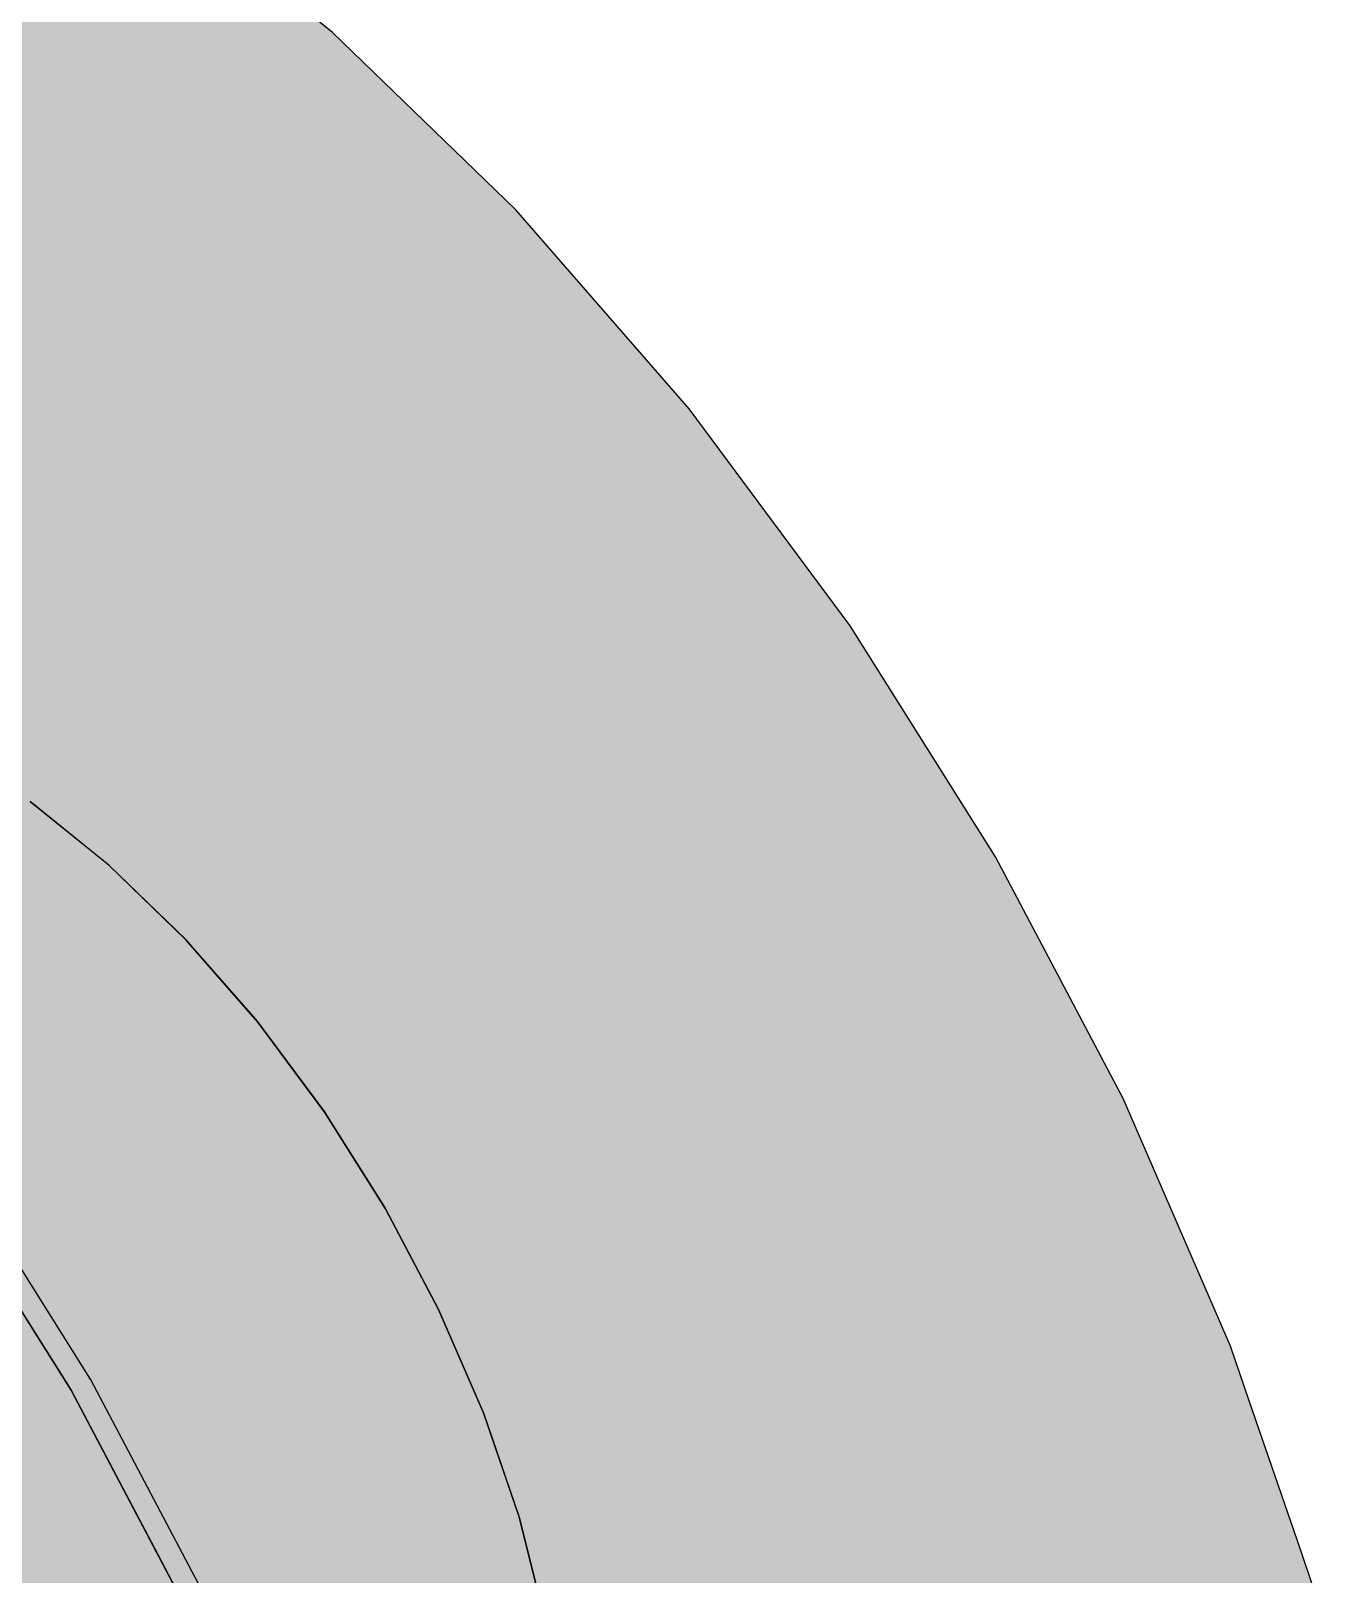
# Model space of a CAD drawing. Extents: x 0 to 297, y 0 to 210.
# Drawn here: x 235.63 to 248.9, y 170.29 to 186.23 of the extents above; entities that cross this region are included whole.
import ezdxf

# ---------------------------------------------------------------- set-up
doc = ezdxf.new("R2010")
doc.units = 0
doc.layers.add('SOMBRA', color=8, linetype='CONTINUOUS')
doc.layers.add('VISIBLE', color=7, linetype='CONTINUOUS')

msp = doc.modelspace()

# ---------------------------------------------------------------- linework, layer by layer
at = {"layer": 'SOMBRA', "color": 254}
for points in [[(236.7822, 187.7953), (234.7886, 189.0972), (225.2426, 183.5858)], [(236.7822, 187.7953), (225.2426, 183.5858), (226.5461, 182.7346)], [(227.2362, 182.2839), (236.7822, 187.7953), (226.5461, 182.7346)], [(238.7417, 186.2139), (236.7822, 187.7953), (227.2362, 182.2839)], [(238.7417, 186.2139), (227.2362, 182.2839), (228.5174, 181.25)], [(229.1957, 180.7026), (238.7417, 186.2139), (228.5174, 181.25)], [(240.6335, 184.3801), (238.7417, 186.2139), (229.1957, 180.7026)], [(240.6335, 184.3801), (229.1957, 180.7026), (230.4327, 179.5035)], [(231.0876, 178.8688), (240.6335, 184.3801), (230.4327, 179.5035)]]:
    msp.add_solid(points, dxfattribs=at)
at = {"layer": 'SOMBRA', "color": 253}
for points in [[(234.7886, 178.8093), (234.7886, 189.0972), (236.7822, 187.7953)], [(234.7886, 178.8093), (236.7822, 187.7953), (235.6337, 178.3853)], [(235.6337, 178.3853), (236.7822, 187.7953), (238.7417, 186.2139)], [(235.6337, 178.3853), (238.7417, 186.2139), (236.5243, 177.9386)], [(236.5243, 177.9386), (238.7417, 186.2139), (240.6335, 184.3801)], [(242.4253, 182.3253), (240.6335, 184.3801), (231.0876, 178.8688)], [(236.5243, 177.9386), (240.6335, 184.3801), (237.4982, 177.45)], [(237.4982, 177.45), (240.6335, 184.3801), (242.4253, 182.3253)], [(242.4253, 182.3253), (231.0876, 178.8688), (232.2591, 177.5252)], [(232.8794, 176.8139), (242.4253, 182.3253), (232.2591, 177.5252)], [(244.0865, 180.0845), (242.4253, 182.3253), (232.8794, 176.8139)], [(237.4982, 177.45), (242.4253, 182.3253), (238.6073, 176.8936)], [(238.6073, 176.8936), (242.4253, 182.3253), (244.0865, 180.0845)], [(244.0865, 180.0845), (232.8794, 176.8139), (233.9655, 175.3488)], [(234.5406, 174.5732), (244.0865, 180.0845), (233.9655, 175.3488)], [(245.5886, 177.6962), (244.0865, 180.0845), (234.5406, 174.5732)], [(238.6073, 176.8936), (244.0865, 180.0845), (239.9304, 176.2298)], [(239.9304, 176.2298), (244.0865, 180.0845), (245.5886, 177.6962)], [(235.2075, 178.5992), (235.6337, 178.3853), (235.6192, 178.2669)], [(235.6192, 178.2669), (235.6337, 178.3853), (236.4357, 177.608)], [(235.6337, 178.3853), (236.0712, 178.1659), (236.4644, 177.715)], [(235.6337, 178.3853), (236.4644, 177.715), (236.4357, 177.608)], [(236.0712, 178.1659), (236.5243, 177.9386), (236.4644, 177.715)], [(236.4644, 177.715), (236.5243, 177.9386), (237.2664, 176.9376)], [(236.5243, 177.9386), (237.3549, 177.1334), (237.2664, 176.9376)], [(236.5243, 177.9386), (236.998, 177.7009), (237.3549, 177.1334)], [(245.5886, 177.6962), (234.5406, 174.5732), (235.5227, 173.0116)], [(236.0426, 172.1849), (245.5886, 177.6962), (235.5227, 173.0116)], [(246.9059, 175.2012), (245.5886, 177.6962), (236.0426, 172.1849)], [(236.4357, 177.608), (236.4644, 177.715), (237.224, 176.8439)], [(236.4644, 177.715), (237.2664, 176.9376), (237.224, 176.8439)], [(236.998, 177.7009), (237.4982, 177.45), (237.3549, 177.1334)], [(239.9304, 176.2298), (245.5886, 177.6962), (241.5989, 175.3928)], [(241.5989, 175.3928), (245.5886, 177.6962), (246.9059, 175.2012)], [(237.3549, 177.1334), (237.4982, 177.45), (238.1417, 176.2312)], [(237.4982, 177.45), (238.3288, 176.4974), (238.1417, 176.2312)], [(237.4982, 177.45), (238.0318, 177.1823), (238.3288, 176.4974)], [(238.0318, 177.1823), (238.6073, 176.8936), (238.3288, 176.4974)], [(237.2664, 176.9376), (237.3549, 177.1334), (238.026, 176.0665)], [(237.3549, 177.1334), (238.1417, 176.2312), (238.026, 176.0665)], [(237.224, 176.8439), (237.2664, 176.9376), (237.9706, 175.9877)], [(237.2664, 176.9376), (238.026, 176.0665), (237.9706, 175.9877)], [(238.3288, 176.4974), (238.6073, 176.8936), (239.0989, 175.4586)], [(238.6073, 176.8936), (239.438, 175.7731), (239.0989, 175.4586)], [(238.6073, 176.8936), (239.2356, 176.5784), (239.438, 175.7731)], [(238.1417, 176.2312), (238.3288, 176.4974), (238.8711, 175.2473)], [(238.3288, 176.4974), (239.0989, 175.4586), (238.8711, 175.2473)], [(239.2356, 176.5784), (239.9304, 176.2298), (239.438, 175.7731)], [(238.026, 176.0665), (238.1417, 176.2312), (238.7302, 175.1166)], [(238.1417, 176.2312), (238.8711, 175.2473), (238.7302, 175.1166)], [(239.438, 175.7731), (239.9304, 176.2298), (240.1891, 174.5788)], [(239.9304, 176.2298), (240.7611, 174.9091), (240.1891, 174.5788)], [(239.9304, 176.2298), (240.71, 175.8387), (240.7611, 174.9091)], [(237.9706, 175.9877), (238.026, 176.0665), (238.6627, 175.054)], [(238.026, 176.0665), (238.7302, 175.1166), (238.6627, 175.054)], [(239.0989, 175.4586), (239.438, 175.7731), (239.7953, 174.3515)], [(239.438, 175.7731), (240.1891, 174.5788), (239.7953, 174.3515)], [(240.71, 175.8387), (241.5989, 175.3928), (240.7611, 174.9091)], [(238.8711, 175.2473), (239.0989, 175.4586), (239.5306, 174.1987)], [(239.0989, 175.4586), (239.7953, 174.3515), (239.5306, 174.1987)], [(240.7611, 174.9091), (241.5989, 175.3928), (241.4896, 173.5293)], [(241.5989, 175.3928), (242.4296, 173.8195), (241.4896, 173.5293)], [(241.5989, 175.3928), (242.6314, 174.8748), (242.4296, 173.8195)], [(241.5989, 175.3928), (246.9059, 175.2012), (243.8568, 174.2601)], [(238.7302, 175.1166), (238.8711, 175.2473), (239.3669, 174.1041)], [(238.8711, 175.2473), (239.5306, 174.1987), (239.3669, 174.1041)], [(246.9059, 175.2012), (236.0426, 172.1849), (236.9039, 170.5535)], [(237.3599, 169.6899), (246.9059, 175.2012), (236.9039, 170.5535)], [(238.6627, 175.054), (238.7302, 175.1166), (239.2886, 174.0589)], [(238.7302, 175.1166), (239.3669, 174.1041), (239.2886, 174.0589)], [(243.8568, 174.2601), (246.9059, 175.2012), (248.0158, 172.6423)], [(240.1891, 174.5788), (240.7611, 174.9091), (240.8478, 173.3312)], [(240.7611, 174.9091), (241.4896, 173.5293), (240.8478, 173.3312)], [(242.6314, 174.8748), (243.8568, 174.2601), (242.4296, 173.8195)], [(236.1943, 172.3772), (234.7127, 174.7329), (226.2275, 169.8339)], [(236.0426, 172.1849), (234.5406, 174.5732), (234.7024, 174.7233)], [(234.7127, 174.7329), (236.0426, 172.1849), (234.7024, 174.7233)], [(234.7127, 174.7329), (236.2306, 172.2934), (236.0426, 172.1849)], [(234.7127, 174.7329), (236.1943, 172.3772), (236.2306, 172.2934)], [(239.7953, 174.3515), (240.1891, 174.5788), (240.4059, 173.1948)], [(240.1891, 174.5788), (240.8478, 173.3312), (240.4059, 173.1948)], [(239.5306, 174.1987), (239.7953, 174.3515), (240.109, 173.1032)], [(239.7953, 174.3515), (240.4059, 173.1948), (240.109, 173.1032)], [(239.3669, 174.1041), (239.5306, 174.1987), (239.9253, 173.0465)], [(239.5306, 174.1987), (240.109, 173.1032), (239.9253, 173.0465)], [(242.4296, 173.8195), (243.8569, 174.2601), (243.1295, 172.2058)], [(242.4296, 173.8195), (243.8568, 174.2601), (243.8569, 174.2601)], [(243.8569, 174.2601), (244.6875, 172.345), (243.1295, 172.2058)], [(243.8568, 174.2601), (248.0158, 172.6423), (247.2229, 172.5714)], [(243.8569, 174.2601), (245.3488, 173.5116), (244.6875, 172.345)], [(239.2886, 174.0589), (239.3669, 174.1041), (239.8375, 173.0193)], [(239.3669, 174.1041), (239.9253, 173.0465), (239.8375, 173.0193)], [(241.4896, 173.5293), (242.4296, 173.8195), (242.1034, 172.1142)], [(242.4296, 173.8195), (243.1295, 172.2058), (242.1034, 172.1142)], [(240.8478, 173.3312), (241.4896, 173.5293), (241.4028, 172.0516)], [(241.4896, 173.5293), (242.1034, 172.1142), (241.4028, 172.0516)], [(245.3488, 173.5116), (247.2229, 172.5714), (244.6875, 172.345)], [(240.4059, 173.1948), (240.8478, 173.3312), (240.9205, 172.0085)], [(240.8478, 173.3312), (241.4028, 172.0516), (240.9205, 172.0085)], [(240.109, 173.1032), (240.4059, 173.1948), (240.5964, 171.9796)], [(240.4059, 173.1948), (240.9205, 172.0085), (240.5964, 171.9796)], [(239.8375, 173.0193), (239.9253, 173.0465), (240.2999, 171.9531)], [(239.9253, 173.0465), (240.109, 173.1032), (240.3959, 171.9617)], [(239.9253, 173.0465), (240.3959, 171.9617), (240.2999, 171.9531)], [(240.109, 173.1032), (240.5964, 171.9796), (240.3959, 171.9617)], [(244.6875, 172.345), (247.2229, 172.5714), (245.3488, 170.4148)], [(247.2229, 172.5714), (248.0536, 170.1468), (245.3488, 170.4148)], [(247.2229, 172.5714), (248.0158, 172.6423), (248.2097, 172.0764)], [(247.2229, 172.5714), (248.7056, 170.6289), (248.0536, 170.1468)], [(247.2229, 172.5714), (248.2097, 172.0764), (248.7056, 170.6289)], [(236.1943, 172.3772), (226.2275, 169.8339), (235.9263, 172.2224)], [(236.2426, 172.3003), (236.1943, 172.3772), (235.9263, 172.2224)], [(236.1943, 172.3772), (236.2426, 172.3003), (236.2306, 172.2934)], [(235.9263, 172.2224), (226.2275, 169.8339), (227.709, 167.4782)], [(227.7574, 167.4014), (235.9263, 172.2224), (227.709, 167.4782)], [(237.5419, 169.8394), (236.2426, 172.3003), (227.7574, 167.4014)], [(227.7574, 167.4014), (236.2426, 172.3003), (235.9263, 172.2224)], [(237.3599, 169.6899), (236.0426, 172.1849), (236.2306, 172.2934)], [(236.2426, 172.3003), (237.3599, 169.6899), (236.2306, 172.2934)], [(236.2426, 172.3003), (237.5709, 169.755), (237.3599, 169.6899)], [(236.2426, 172.3003), (237.5419, 169.8394), (237.5709, 169.755)], [(242.1034, 172.1142), (243.1295, 172.2058), (242.592, 170.6879)], [(243.1295, 172.2058), (243.6867, 170.5794), (242.592, 170.6879)], [(243.1295, 172.2058), (244.6875, 172.345), (243.6867, 170.5794)], [(244.6875, 172.345), (245.3488, 170.4148), (243.6867, 170.5794)], [(240.9205, 172.0085), (241.4028, 172.0516), (241.3301, 170.8129)], [(241.4028, 172.0516), (241.8447, 170.7619), (241.3301, 170.8129)], [(241.4028, 172.0516), (242.1034, 172.1142), (241.8447, 170.7619)], [(242.1034, 172.1142), (242.592, 170.6879), (241.8447, 170.7619)], [(240.2999, 171.9531), (240.3959, 171.9617), (240.6681, 170.8784)], [(240.3959, 171.9617), (240.5964, 171.9796), (240.7705, 170.8683)], [(240.3959, 171.9617), (240.7705, 170.8683), (240.6681, 170.8784)], [(240.5964, 171.9796), (240.9205, 172.0085), (240.9843, 170.8471)], [(240.5964, 171.9796), (240.9843, 170.8471), (240.7705, 170.8683)], [(240.9205, 172.0085), (241.3301, 170.8129), (240.9843, 170.8471)], [(240.6681, 170.8784), (240.7705, 170.8683), (240.9357, 169.8137)], [(240.7705, 170.8683), (241.0427, 169.7851), (240.9357, 169.8137)], [(240.7705, 170.8683), (240.9843, 170.8471), (241.0427, 169.7851)], [(240.9843, 170.8471), (241.2663, 169.7251), (241.0427, 169.7851)], [(240.9843, 170.8471), (241.3301, 170.8129), (241.2663, 169.7251)], [(241.3301, 170.8129), (241.6279, 169.6283), (241.2663, 169.7251)], [(241.3301, 170.8129), (241.8447, 170.7619), (241.6279, 169.6283)], [(241.8447, 170.7619), (242.1658, 169.4841), (241.6279, 169.6283)], [(241.8447, 170.7619), (242.592, 170.6879), (242.1658, 169.4841)], [(242.592, 170.6879), (242.9472, 169.2748), (242.1658, 169.4841)], [(242.592, 170.6879), (243.6867, 170.5794), (242.9472, 169.2748)], [(248.7056, 170.6289), (248.8995, 170.0631), (248.0536, 170.1468)], [(243.6867, 170.5794), (244.0917, 168.9681), (242.9472, 169.2748)], [(243.6867, 170.5794), (245.3488, 170.4148), (244.0917, 168.9681)], [(245.3488, 170.4148), (245.8294, 168.5025), (244.0917, 168.9681)], [(245.3488, 170.4148), (248.0536, 170.1468), (245.8294, 168.5025)]]:
    msp.add_solid(points, dxfattribs=at)
at = {"layer": 'SOMBRA', "color": 252}
for points in [[(236.4302, 177.6124), (208.0421, 162.3452), (235.6192, 178.2669)], [(236.4302, 177.6124), (208.4282, 162.0336), (208.0421, 162.3452)], [(208.4282, 162.0336), (236.4302, 177.6124), (236.4357, 177.608)], [(208.4282, 162.0336), (236.4357, 177.608), (208.8585, 161.6863)], [(237.2187, 176.849), (208.8585, 161.6863), (236.4357, 177.608)], [(237.2187, 176.849), (209.2313, 161.3249), (208.8585, 161.6863)], [(209.2313, 161.3249), (237.2187, 176.849), (237.224, 176.8439)], [(209.2313, 161.3249), (237.224, 176.8439), (209.6468, 160.9222)], [(237.9656, 175.9934), (209.6468, 160.9222), (237.224, 176.8439)], [(237.9656, 175.9934), (209.9999, 160.5173), (209.6468, 160.9222)], [(209.9999, 160.5173), (237.9656, 175.9934), (237.9706, 175.9877)], [(209.9999, 160.5173), (237.9706, 175.9877), (210.3934, 160.066)], [(238.6581, 175.0603), (210.3934, 160.066), (237.9706, 175.9877)], [(248.0158, 172.6423), (246.9059, 175.2012), (237.3599, 169.6899)], [(238.6581, 175.0603), (210.7207, 159.6245), (210.3934, 160.066)], [(210.7207, 159.6245), (238.6581, 175.0603), (238.6627, 175.054)], [(210.7207, 159.6245), (238.6627, 175.054), (211.0856, 159.1324)], [(239.2844, 174.0656), (211.0856, 159.1324), (238.6627, 175.054)], [(239.2844, 174.0656), (211.3815, 158.6618), (211.0856, 159.1324)], [(211.3815, 158.6618), (239.2844, 174.0656), (239.2886, 174.0589)], [(211.3815, 158.6618), (239.2886, 174.0589), (211.7114, 158.1372)], [(239.8338, 173.0263), (211.7114, 158.1372), (239.2886, 174.0589)], [(239.8338, 173.0263), (211.971, 157.6456), (211.7114, 158.1372)], [(211.971, 157.6456), (239.8338, 173.0263), (239.8375, 173.0193)], [(211.971, 157.6456), (239.8375, 173.0193), (212.2603, 157.0977)], [(240.2968, 171.9602), (212.2603, 157.0977), (239.8375, 173.0193)], [(248.0158, 172.6423), (237.3599, 169.6899), (238.0857, 168.0167)], [(238.4699, 167.1309), (248.0158, 172.6423), (238.0857, 168.0167)], [(248.2097, 172.0764), (248.0158, 172.6423), (238.4699, 167.1309)], [(248.2097, 172.0764), (238.4699, 167.1309), (238.6638, 166.565)], [(242.6552, 167.1357), (248.2097, 172.0764), (238.6638, 166.565)], [(242.6552, 167.1357), (248.7056, 170.6289), (248.2097, 172.0764)], [(240.2968, 171.9602), (212.479, 156.5934), (212.2603, 157.0977)], [(212.479, 156.5934), (240.2968, 171.9602), (240.2999, 171.9531)], [(212.479, 156.5934), (240.2999, 171.9531), (212.7228, 156.0314)], [(240.6657, 170.8856), (212.7228, 156.0314), (240.2999, 171.9531)], [(240.6657, 170.8856), (212.8969, 155.5232), (212.7228, 156.0314)], [(212.8969, 155.5232), (240.6657, 170.8856), (240.6681, 170.8784)], [(212.8969, 155.5232), (240.6681, 170.8784), (213.091, 154.9567)], [(240.9339, 169.8208), (213.091, 154.9567), (240.6681, 170.8784)], [(242.6552, 167.1357), (248.8995, 170.0631), (248.7056, 170.6289)]]:
    msp.add_solid(points, dxfattribs=at)
at = {"layer": 'VISIBLE'}
for p, q in [((238.7417, 186.2139), (236.7822, 187.7953)), ((240.6335, 184.3801), (238.7417, 186.2139)), ((242.4253, 182.3253), (240.6335, 184.3801)), ((244.0865, 180.0845), (242.4253, 182.3253)), ((245.5886, 177.6962), (244.0865, 180.0845)), ((236.4357, 177.608), (235.6192, 178.2669)), ((235.6192, 178.2669), (236.4302, 177.6124)), ((236.4302, 177.6124), (236.4357, 177.608)), ((246.9059, 175.2012), (245.5886, 177.6962)), ((237.224, 176.8439), (236.4357, 177.608)), ((236.4357, 177.608), (237.2187, 176.849)), ((237.2187, 176.849), (237.224, 176.8439)), ((237.9706, 175.9877), (237.224, 176.8439)), ((237.224, 176.8439), (237.9656, 175.9934)), ((237.9656, 175.9934), (237.9706, 175.9877)), ((238.6627, 175.054), (237.9706, 175.9877)), ((237.9706, 175.9877), (238.6581, 175.0603)), ((248.0158, 172.6423), (246.9059, 175.2012)), ((238.6581, 175.0603), (238.6627, 175.054)), ((239.2886, 174.0589), (238.6627, 175.054)), ((238.6627, 175.054), (239.2844, 174.0656)), ((236.1943, 172.3772), (234.7127, 174.7329)), ((236.0426, 172.1849), (234.5406, 174.5732)), ((239.2844, 174.0656), (239.2886, 174.0589)), ((239.8375, 173.0193), (239.2886, 174.0589)), ((239.2886, 174.0589), (239.8338, 173.0263)), ((235.5227, 173.0116), (236.0426, 172.1849)), ((239.8338, 173.0263), (239.8375, 173.0193)), ((240.2999, 171.9531), (239.8375, 173.0193)), ((239.8375, 173.0193), (240.2968, 171.9602)), ((248.2097, 172.0764), (248.0158, 172.6423)), ((236.2426, 172.3003), (236.1943, 172.3772)), ((237.5419, 169.8394), (236.2426, 172.3003)), ((236.0426, 172.1849), (236.9039, 170.5535)), ((237.3599, 169.6899), (236.0426, 172.1849)), ((248.7056, 170.6289), (248.2097, 172.0764)), ((240.2968, 171.9602), (240.2999, 171.9531)), ((240.6681, 170.8784), (240.2999, 171.9531)), ((240.2999, 171.9531), (240.6657, 170.8856)), ((240.6657, 170.8856), (240.6681, 170.8784)), ((240.9357, 169.8137), (240.6681, 170.8784)), ((240.6681, 170.8784), (240.9339, 169.8208)), ((248.8995, 170.0631), (248.7056, 170.6289)), ((236.9039, 170.5535), (237.3599, 169.6899))]:
    msp.add_line(p, q, dxfattribs=at)

doc.saveas('drawing.dxf')
